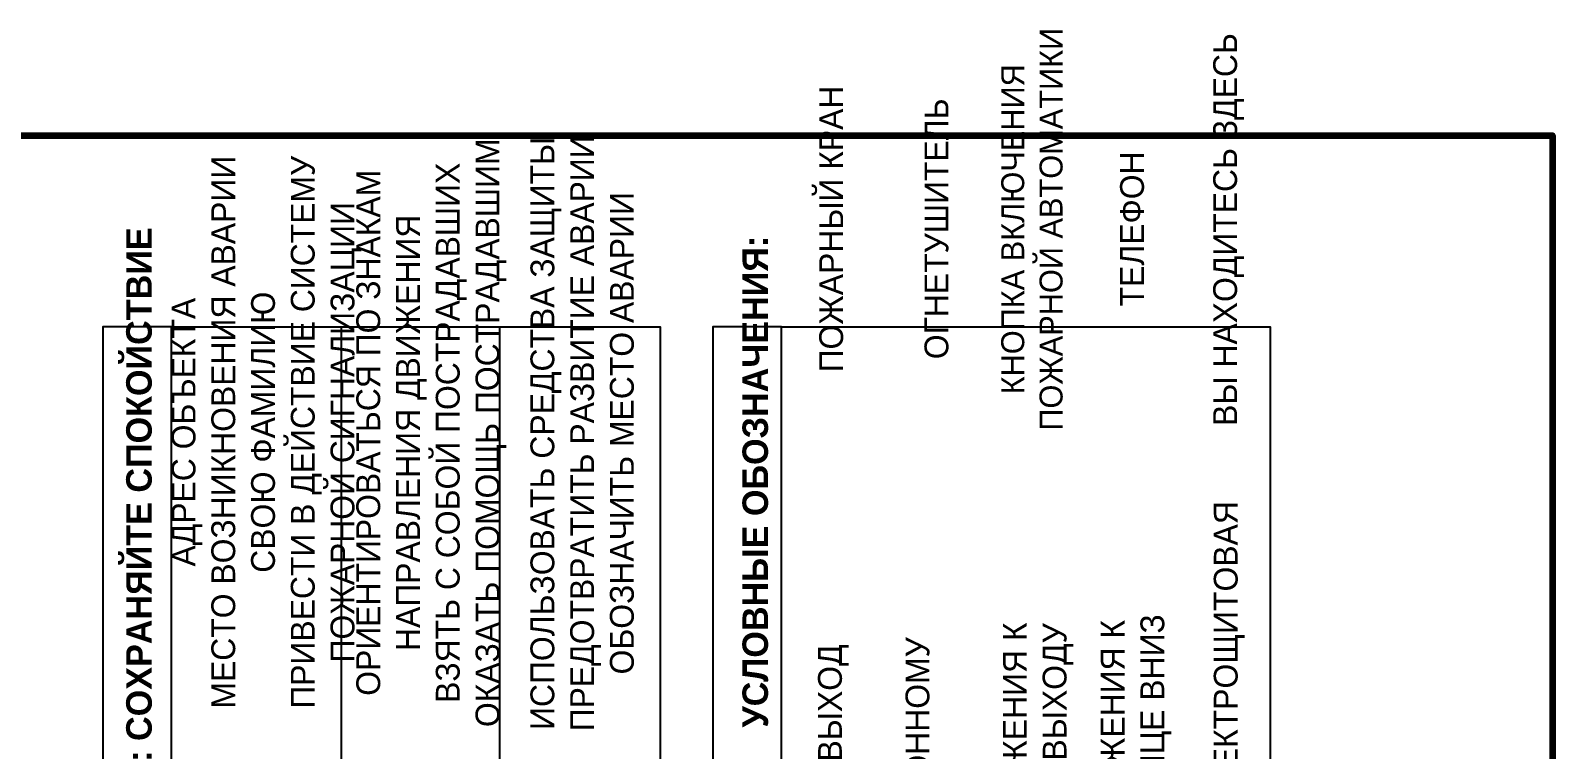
# Model space of a CAD drawing. Header units: millimetres. Extents: x 13114 to 67229, y 22859 to 38520.
# Drawn here: x 18179.9 to 18358.6, y 32007 to 32091.5 of the extents above; entities that cross this region are included whole.
import ezdxf

# ---------------------------------------------------------------- set-up
doc = ezdxf.new("R2010")
doc.units = ezdxf.units.MM
doc.styles.add('обычный', font='arial.ttf')

msp = doc.modelspace()

# ---------------------------------------------------------------- linework, layer by layer
at = {"color": 1, "lineweight": 100}
msp.add_lwpolyline([(17758.64, 32079.13), (18358.64, 32079.13), (18358.64, 31684.13), (17758.64, 31684.13)], close=True, dxfattribs=at)
for points in [[(18196.43, 31912.86), (18196.43, 32056.63), (18188.38, 32056.63), (18188.38, 31912.86)], [(18196.43, 31912.86), (18196.43, 32056.63), (18253.83, 32056.63), (18253.83, 31912.86)], [(18268.08, 31912.86), (18268.08, 32056.63), (18260.03, 32056.63), (18260.03, 31912.86)], [(18268.08, 31912.86), (18268.08, 32056.63), (18325.48, 32056.63), (18325.48, 31912.86)]]:
    msp.add_lwpolyline(points, close=True)
for points in [[(18216.43, 31971.28), (18216.43, 31912.86), (18216.43, 32056.63)], [(18235, 31971.28), (18235, 31912.86), (18235, 32056.63)]]:
    msp.add_lwpolyline(points)

# ---------------------------------------------------------------- texts
at = {"lineweight": 0, "attachment_point": 5, "rotation": 90, "style": 'обычный'}
for s, insert, char_height, width in [('\\pi-8.1,l8.1,t8.1;{\\fProxima Nova Rg|b0|i0|c204|p2;КНОПКА ВКЛЮЧЕНИЯ\\PПОЖАРНОЙ АВТОМАТИКИ}', (18297.51, 32068.1), 2.7, 126.6484), ('\\pi-8.4,l8.4,t8.4;{\\fProxima Nova Rg|b0|i0|c204|p2;ВЫ НАХОДИТЕСЬ ЗДЕСЬ\\H1.1997x; }', (18320.59, 32068.07), 2.8, 126.6484), ('\\pi-8.4,l8.4,t8.4;{\\fProxima Nova Rg|b0|i0|c204|p2;ПОЖАРНЫЙ КРАН\\H1.6404x; }', (18273.94, 32068.13), 2.8, 126.6484), ('\\pi-8.4,l8.4,t8.4;{\\fProxima Nova Rg|b0|i0|c204|p2;ОГНЕТУШИТЕЛЬ\\H1.1997x; }', (18286.3, 32068.15), 2.8, 126.6484), ('\\pi-8.4,l8.4,t8.4;{\\fProxima Nova Rg|b0|i0|c204|p2;ОРИЕНТИРОВАТЬСЯ ПО ЗНАКАМ \\PНАПРАВЛЕНИЯ ДВИЖЕНИЯ\\PВЗЯТЬ С СОБОЙ ПОСТРАДАВШИХ\\PОКАЗАТЬ ПОМОЩЬ ПОСТРАДАВШИМ}', (18226.96, 32044.19), 2.8, 126.6484), ('\\pi-8.4,l8.4,t8.4;{\\fProxima Nova Rg|b0|i0|c204|p2;ИСПОЛЬЗОВАТЬ СРЕДСТВА ЗАЩИТЫ \\PПРЕДОТВРАТИТЬ РАЗВИТИЕ АВАРИИ\\PОБОЗНАЧИТЬ МЕСТО АВАРИИ}', (18244.69, 32044.13), 2.8, 126.6484), ('\\pi-8.4,l8.4,t8.4;{\\fProxima Nova Rg|b0|i0|c204|p2;АДРЕС ОБЪЕКТА\\PМЕСТО ВОЗНИКНОВЕНИЯ АВАРИИ\\PСВОЮ ФАМИЛИЮ\\PПРИВЕСТИ В ДЕЙСТВИЕ СИСТЕМУ \\PПОЖАРНОЙ СИГНАЛИЗАЦИИ}', (18207.6, 32044.26), 2.8, 126.6484), ('\\pi-8.4,l8.4,t8.4;{\\fProxima Nova Rg|b0|i0|c204|p2;ТЕЛЕФОН\\H1.1997x; }', (18309.27, 32068.14), 2.8, 126.6484), ('{\\fProxima Nova Rg|b1|i0|c204|p2;ДЕЙСТВИЯ ПРИ АВАРИИ: СОХРАНЯЙТЕ СПОКОЙСТВИЕ\\H1.6644x; }', (18193.06, 32011.81), 3, 175.1736), ('{\\fProxima Nova Rg|b1|i0|c204|p2;УСЛОВНЫЕ ОБОЗНАЧЕНИЯ:\\H1.1997x; }', (18265.02, 32038.45), 3, 175.1736), ('\\pi-8.4,l8.4,t8.4;{\\fProxima Nova Rg|b0|i0|c204|p2;ЭЛЕКТРОЩИТОВАЯ\\H1.1997x; }', (18320.66, 32017.85), 2.8, 126.6484), ('\\pi-8.4,l8.4,t8.4;{\\fProxima Nova Rg|b0|i0|c204|p2;НАПРАВЛЕНИЕ ДВИЖЕНИЯ К \\PЭВАКУАЦИОННОМУ ВЫХОДУ}', (18298.23, 31994.77), 2.8, 126.6484), ('\\pi-8.4,l8.4,t8.4;{\\fProxima Nova Rg|b0|i0|c204|p2;НАПРАВЛЕНИЕ ДВИЖЕНИЯ К \\PВЫХОДУ ПО ЛЕСТНИЦЕ ВНИЗ}', (18309.71, 31995.06), 2.8, 126.6484), ('\\pi-8.4,l8.4,t8.4;{\\fProxima Nova Rg|b0|i0|c204|p2;ЭВАКУАЦИОННЫЙ ВЫХОД\\H1.6404x; }', (18274.18, 31994.67), 2.8, 126.6484), ('\\pi-8.4,l8.4,t8.4;{\\fProxima Nova Rg|b0|i0|c204|p2;ПУТЬ К ЭВАКУАЦИОННОМУ \\PВЫХОДУ }', (18286.79, 31994.68), 2.8, 126.6484)]:
    msp.add_mtext(s, dxfattribs=dict(at, insert=insert, char_height=char_height, width=width))

doc.saveas('drawing.dxf')
